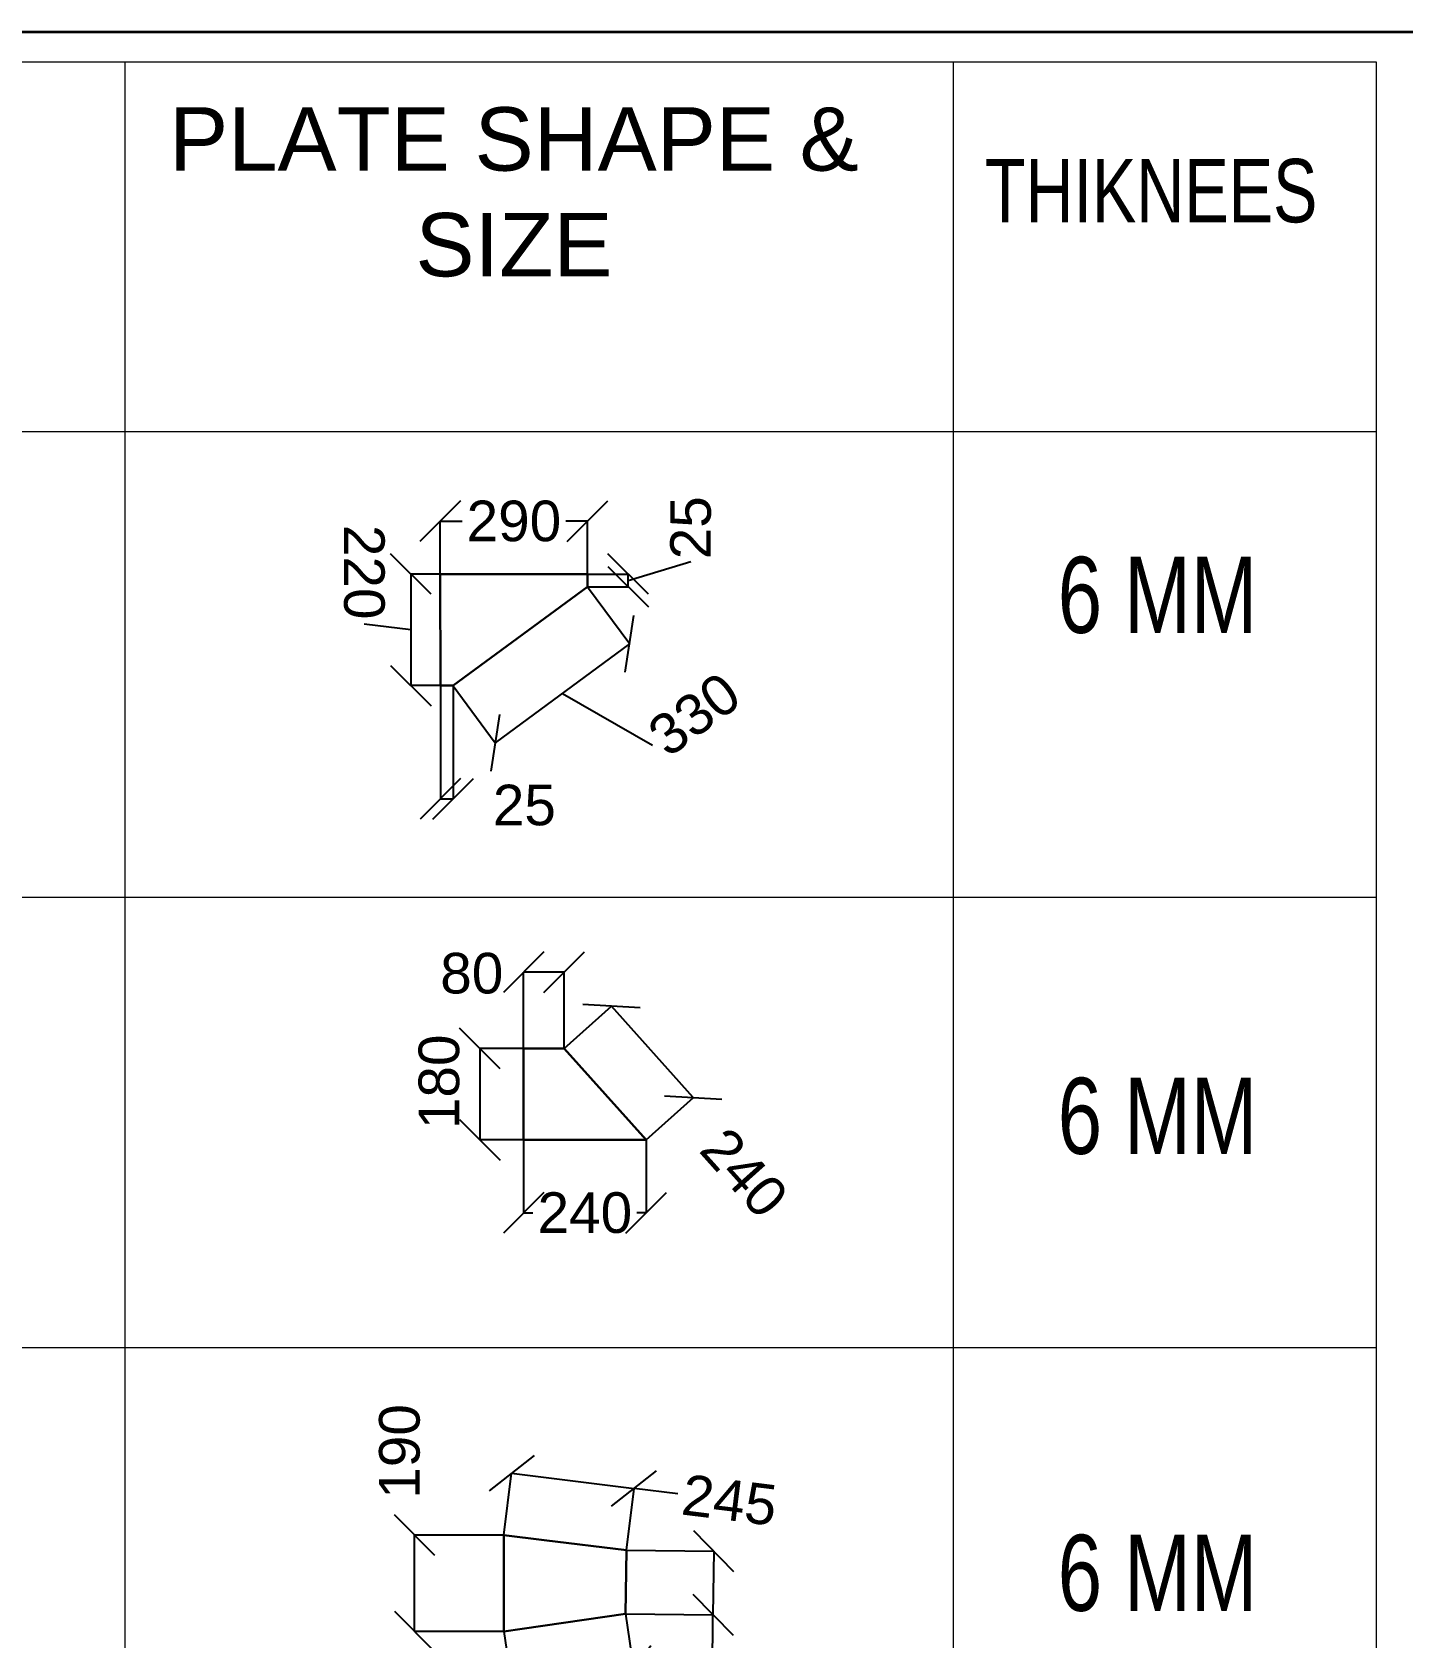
# Model space of a CAD drawing. Header units: inches. Extents: x 1789308 to 1948517, y 1504002 to 1708835.
# Drawn here: x 1877542 to 1884292, y 1667591 to 1675503 of the extents above; entities that cross this region are included whole.
import ezdxf

# ---------------------------------------------------------------- set-up
doc = ezdxf.new("R2010")
doc.units = ezdxf.units.IN
doc.header["$LTSCALE"] = 0.015
doc.header["$MEASUREMENT"] = 0
doc.header["$PDMODE"] = 34
doc.header["$PDSIZE"] = -0.1
for name, color, linetype in [('DIM - GRID - STR', 7, 'Continuous'), ('STR_Dimension_Pranav', 30, 'Continuous'), ('TITLE', 7, 'Continuous')]:
    doc.layers.add(name, color=color, linetype=linetype)
doc.layers.add('SECTION -  LINE - STR', color=3, linetype='Continuous', lineweight=20)
doc.styles.add('ARIAL NARROW', font='ARIALN.TTF')
doc.styles.add('PRADEEP - STR', font='swissel.ttf')
doc.dimstyles.new('GRID DIM', dxfattribs={"dimtxt": 350, "dimasz": 250, "dimexe": 0.1, "dimexo": 0.1, "dimgap": 0.09, "dimtad": 0, "dimdec": 0, "dimzin": 0, "dimdsep": 46, "dimtxsty": 'PRADEEP - STR', "dimblk": 'OBLIQUE', "dimcen": 0.09, "dimclrd": 73, "dimclre": 73, "dimclrt": 256, "dimadec": 0, "dimazin": 0, "dimtfac": 1, "dimtdec": 0, "dimtofl": 0, "dimtmove": 1, "dimatfit": 3, "dimfxl": 1.25, "dimtolj": 1, "dimtzin": 0, "dimlwd": -1, "dimlwe": -1, "dimarcsym": 2})

# ---------------------------------------------------------------- blocks, each defined once
blk = doc.blocks.new('_Oblique')
at = {"color": 0, "linetype": 'ByBlock', "lineweight": -2}
blk.add_line((-0.5, -0.5), (0.5, 0.5), dxfattribs=at)
blk = doc.blocks.new('*D476')
at = {"layer": 'Defpoints', "color": 0, "transparency": 16777216}
for p in [(2364559.9, 1167912.5), (2364303.8, 1167820.7), (2364544.8, 1167790.8)]:
    blk.add_point(p, dxfattribs=at)
at = {"layer": 'DIM - GRID - STR', "color": 73, "linetype": 'ByBlock', "transparency": 16777216}
for p, q in [((2364303.8, 1167820.8), (2364318.9, 1167942.5)), ((2364318.9, 1167942.4), (2364559.9, 1167912.5)), ((2364544.8, 1167790.9), (2364559.9, 1167912.6)), ((2364646.5, 1167901.8), (2364559.9, 1167912.5))]:
    blk.add_line(p, q, dxfattribs=at)
at = {"layer": 'DIM - GRID - STR', "color": 73, "transparency": 16777216, "xscale": 80, "yscale": 80, "zscale": 80}
for p, rotation in [((2364318.9, 1167942.4), 172.9424641323399), ((2364559.9, 1167912.5), 352.9424641323399)]:
    blk.add_blockref('_Oblique', p, dxfattribs=dict(at, rotation=rotation))
at = {"layer": 'DIM - GRID - STR', "transparency": 16777216, "insert": (2364748, 1167889.3), "char_height": 80, "attachment_point": 5, "rotation": 352.9425, "style": 'PRADEEP - STR'}
blk.add_mtext('\\A1;245', dxfattribs=at)
blk = doc.blocks.new('*D477')
at = {"layer": 'Defpoints', "color": 0, "transparency": 16777216}
for p in [(2364543.3, 1167665.6), (2364303.8, 1167630.6), (2364559.1, 1167557.8)]:
    blk.add_point(p, dxfattribs=at)
at = {"layer": 'DIM - GRID - STR', "color": 73, "linetype": 'ByBlock', "transparency": 16777216}
for p, q in [((2364543.4, 1167665.5), (2364559.1, 1167557.7)), ((2364303.8, 1167630.5), (2364319.6, 1167522.6)), ((2364559.1, 1167557.8), (2364540.5, 1167555)), ((2364319.6, 1167522.7), (2364338.2, 1167525.4))]:
    blk.add_line(p, q, dxfattribs=at)
at = {"layer": 'DIM - GRID - STR', "color": 73, "transparency": 16777216, "xscale": 80, "yscale": 80, "zscale": 80}
for p, rotation in [((2364559.1, 1167557.8), 8.327973137811313), ((2364319.6, 1167522.7), 188.3279731378113)]:
    blk.add_blockref('_Oblique', p, dxfattribs=dict(at, rotation=rotation))
at = {"layer": 'DIM - GRID - STR', "transparency": 16777216, "insert": (2364439.4, 1167540.2), "char_height": 80, "attachment_point": 5, "rotation": 8.328, "style": 'PRADEEP - STR'}
blk.add_mtext('\\A1;245', dxfattribs=at)
blk = doc.blocks.new('*D490')
at = {"layer": 'Defpoints', "color": 0, "transparency": 16777216}
for p in [(241, 160.3), (239.5, 35.1), (411.7, 33.1)]:
    blk.add_point(p, dxfattribs=at)
at = {"layer": 'DIM - GRID - STR', "color": 73, "linetype": 'ByBlock', "transparency": 16777216}
for p, q in [((241.1, 160.3), (413.3, 158.3)), ((413.2, 158.3), (411.7, 33.1)), ((239.6, 35.1), (411.8, 33.1)), ((410.4, -79.6), (411.7, 33.1))]:
    blk.add_line(p, q, dxfattribs=at)
at = {"layer": 'DIM - GRID - STR', "color": 73, "transparency": 16777216, "xscale": 80, "yscale": 80, "zscale": 80}
for p, rotation in [((413.2, 158.3), 89.33776980111875), ((411.7, 33.1), 269.3377698011188)]:
    blk.add_blockref('_Oblique', p, dxfattribs=dict(at, rotation=rotation))
at = {"layer": 'DIM - GRID - STR', "transparency": 16777216, "insert": (409.3, -178.9), "char_height": 80, "attachment_point": 5, "rotation": 89.3378, "style": 'PRADEEP - STR'}
blk.add_mtext('\\A1;125', dxfattribs=at)
blk = doc.blocks.new('*D491')
at = {"layer": 'Defpoints', "color": 0, "transparency": 16777216}
for p in [(-176, 190.1), (0, 190.1), (0, 0)]:
    blk.add_point(p, dxfattribs=at)
at = {"layer": 'DIM - GRID - STR', "color": 73, "linetype": 'ByBlock', "transparency": 16777216}
for p, q in [((-0.1, 190.1), (-176.1, 190.1)), ((-176, 0), (-176, 190.1)), ((-0.1, 0), (-176.1, 0))]:
    blk.add_line(p, q, dxfattribs=at)
at = {"layer": 'DIM - GRID - STR', "color": 73, "transparency": 16777216, "xscale": 80, "yscale": 80, "zscale": 80}
for p, rotation in [((-176, 190.1), 90), ((-176, 0), 270)]:
    blk.add_blockref('_Oblique', p, dxfattribs=dict(at, rotation=rotation))
at = {"layer": 'DIM - GRID - STR', "transparency": 16777216, "insert": (-205.6, 354.9), "char_height": 80, "attachment_point": 5, "rotation": 90, "style": 'PRADEEP - STR'}
blk.add_mtext('\\A1;190', dxfattribs=at)
blk = doc.blocks.new('*D519')
at = {"layer": 'Defpoints', "color": 0, "transparency": 16777216}
for p in [(2371166.1, 1160057.9), (2371073.1, 1159974.6), (2371234.4, 1159794.6)]:
    blk.add_point(p, dxfattribs=at)
at = {"layer": 'DIM - GRID - STR', "color": 73, "linetype": 'ByBlock', "transparency": 16777216}
for p, q in [((2371073.2, 1159974.7), (2371166.2, 1160057.9)), ((2371327.3, 1159877.9), (2371166.1, 1160057.9)), ((2371234.4, 1159794.7), (2371327.4, 1159877.9))]:
    blk.add_line(p, q, dxfattribs=at)
at = {"layer": 'DIM - GRID - STR', "color": 73, "transparency": 16777216, "xscale": 80, "yscale": 80, "zscale": 80}
for p, rotation in [((2371166.1, 1160057.9), 131.8475116344098), ((2371327.3, 1159877.9), 311.8475116344098)]:
    blk.add_blockref('_Oblique', p, dxfattribs=dict(at, rotation=rotation))
at = {"layer": 'DIM - GRID - STR', "transparency": 16777216, "insert": (2371427.6, 1159729.6), "char_height": 80, "attachment_point": 5, "rotation": 311.8475, "style": 'PRADEEP - STR'}
blk.add_mtext('\\A1;240', dxfattribs=at)
blk = doc.blocks.new('*D520')
at = {"layer": 'Defpoints', "color": 0, "transparency": 16777216}
for p in [(2370993.1, 1159794.6), (2371234.4, 1159794.6), (2370993.1, 1159650.6)]:
    blk.add_point(p, dxfattribs=at)
at = {"layer": 'DIM - GRID - STR', "color": 73, "linetype": 'ByBlock', "transparency": 16777216}
for p, q in [((2370993.1, 1159794.5), (2370993.1, 1159650.5)), ((2371234.4, 1159794.5), (2371234.4, 1159650.5)), ((2370993.1, 1159650.6), (2371011.5, 1159650.6)), ((2371234.4, 1159650.6), (2371216, 1159650.6))]:
    blk.add_line(p, q, dxfattribs=at)
at = {"layer": 'DIM - GRID - STR', "color": 73, "transparency": 16777216, "xscale": 80, "yscale": 80, "zscale": 80, "rotation": 180}
blk.add_blockref('_Oblique', (2370993.1, 1159650.6), dxfattribs=at)
at = {"layer": 'DIM - GRID - STR', "color": 73, "transparency": 16777216, "xscale": 80, "yscale": 80, "zscale": 80}
blk.add_blockref('_Oblique', (2371234.4, 1159650.6), dxfattribs=at)
at = {"layer": 'DIM - GRID - STR', "transparency": 16777216, "insert": (2371113.7, 1159650.6), "char_height": 80, "attachment_point": 5, "style": 'PRADEEP - STR'}
blk.add_mtext('\\A1;240', dxfattribs=at)
blk = doc.blocks.new('*D521')
at = {"layer": 'Defpoints', "color": 0, "transparency": 16777216}
for p in [(2370993.1, 1159974.6), (2370906.7, 1159794.6), (2370993.1, 1159794.6)]:
    blk.add_point(p, dxfattribs=at)
at = {"layer": 'DIM - GRID - STR', "color": 73, "linetype": 'ByBlock', "transparency": 16777216}
for p, q in [((2370993, 1159974.6), (2370906.6, 1159974.6)), ((2370906.7, 1159974.6), (2370906.7, 1159794.6)), ((2370993, 1159794.6), (2370906.6, 1159794.6))]:
    blk.add_line(p, q, dxfattribs=at)
at = {"layer": 'DIM - GRID - STR', "color": 73, "transparency": 16777216, "xscale": 80, "yscale": 80, "zscale": 80}
for p, rotation in [((2370906.7, 1159974.6), 90), ((2370906.7, 1159794.6), 270)]:
    blk.add_blockref('_Oblique', p, dxfattribs=dict(at, rotation=rotation))
at = {"layer": 'DIM - GRID - STR', "transparency": 16777216, "insert": (2370826.7, 1159908.9), "char_height": 80, "attachment_point": 5, "rotation": 90, "style": 'PRADEEP - STR'}
blk.add_mtext('\\A1;180', dxfattribs=at)
blk = doc.blocks.new('*D522')
at = {"layer": 'Defpoints', "color": 0, "transparency": 16777216}
for p in [(2370993.1, 1160124.8), (2370993.1, 1159974.6), (2371073.1, 1159974.6)]:
    blk.add_point(p, dxfattribs=at)
at = {"layer": 'DIM - GRID - STR', "color": 73, "linetype": 'ByBlock', "transparency": 16777216}
for p, q in [((2370993.1, 1159974.7), (2370993.1, 1160124.9)), ((2371073.1, 1160124.8), (2370993.1, 1160124.8)), ((2371073.1, 1159974.7), (2371073.1, 1160124.9))]:
    blk.add_line(p, q, dxfattribs=at)
at = {"layer": 'DIM - GRID - STR', "color": 73, "transparency": 16777216, "xscale": 80, "yscale": 80, "zscale": 80, "rotation": 180}
blk.add_blockref('_Oblique', (2370993.1, 1160124.8), dxfattribs=at)
at = {"layer": 'DIM - GRID - STR', "color": 73, "transparency": 16777216, "xscale": 80, "yscale": 80, "zscale": 80}
blk.add_blockref('_Oblique', (2371073.1, 1160124.8), dxfattribs=at)
at = {"layer": 'DIM - GRID - STR', "transparency": 16777216, "insert": (2370890.9, 1160122.5), "char_height": 80, "attachment_point": 5, "style": 'PRADEEP - STR'}
blk.add_mtext('\\A1;80', dxfattribs=at)
blk = doc.blocks.new('*D524')
at = {"layer": 'Defpoints', "color": 0, "transparency": 16777216}
for p in [(2370617.6, 1160061.4), (2370327.6, 1159957.3), (2370617.6, 1159957.3)]:
    blk.add_point(p, dxfattribs=at)
at = {"layer": 'DIM - GRID - STR', "color": 73, "linetype": 'ByBlock', "transparency": 16777216}
for p, q in [((2370327.6, 1159957.4), (2370327.6, 1160061.5)), ((2370327.6, 1160061.4), (2370370.4, 1160061.4)), ((2370617.6, 1160061.4), (2370574.8, 1160061.4)), ((2370617.6, 1159957.4), (2370617.6, 1160061.5))]:
    blk.add_line(p, q, dxfattribs=at)
at = {"layer": 'DIM - GRID - STR', "color": 73, "transparency": 16777216, "xscale": 80, "yscale": 80, "zscale": 80, "rotation": 180}
blk.add_blockref('_Oblique', (2370327.6, 1160061.4), dxfattribs=at)
at = {"layer": 'DIM - GRID - STR', "color": 73, "transparency": 16777216, "xscale": 80, "yscale": 80, "zscale": 80}
blk.add_blockref('_Oblique', (2370617.6, 1160061.4), dxfattribs=at)
at = {"layer": 'DIM - GRID - STR', "transparency": 16777216, "insert": (2370472.6, 1160061.4), "char_height": 80, "attachment_point": 5, "style": 'PRADEEP - STR'}
blk.add_mtext('\\A1;290', dxfattribs=at)
blk = doc.blocks.new('*D525')
at = {"layer": 'Defpoints', "color": 0, "transparency": 16777216}
for p in [(2370617.6, 1159957.3), (2370697.5, 1159957.3), (2370617.6, 1159932.3)]:
    blk.add_point(p, dxfattribs=at)
at = {"layer": 'DIM - GRID - STR', "color": 73, "linetype": 'ByBlock', "transparency": 16777216}
for p, q in [((2370697.5, 1159944.8), (2370821.1, 1159981.9)), ((2370821.1, 1159981.9), (2370821.1, 1159982)), ((2370617.7, 1159957.3), (2370697.6, 1159957.3)), ((2370697.5, 1159932.3), (2370697.5, 1159957.3)), ((2370617.7, 1159932.3), (2370697.6, 1159932.3))]:
    blk.add_line(p, q, dxfattribs=at)
at = {"layer": 'DIM - GRID - STR', "color": 73, "transparency": 16777216, "xscale": 80, "yscale": 80, "zscale": 80}
for p, rotation in [((2370697.5, 1159957.3), 90), ((2370697.5, 1159932.3), 270)]:
    blk.add_blockref('_Oblique', p, dxfattribs=dict(at, rotation=rotation))
at = {"layer": 'DIM - GRID - STR', "transparency": 16777216, "insert": (2370821.1, 1160048.4), "char_height": 80, "attachment_point": 5, "rotation": 90, "style": 'PRADEEP - STR'}
blk.add_mtext('\\A1;25', dxfattribs=at)
blk = doc.blocks.new('*D526')
at = {"layer": 'Defpoints', "color": 0, "transparency": 16777216}
for p in [(2370617.6, 1159932.3), (2370352.7, 1159737.3), (2370435.7, 1159624.6)]:
    blk.add_point(p, dxfattribs=at)
at = {"layer": 'DIM - GRID - STR', "color": 73, "linetype": 'ByBlock', "transparency": 16777216}
for p, q in [((2370617.7, 1159932.2), (2370700.7, 1159819.5)), ((2370700.6, 1159819.6), (2370435.7, 1159624.6)), ((2370352.8, 1159737.2), (2370435.8, 1159624.5)), ((2370568.1, 1159722.1), (2370745.6, 1159620)), ((2370745.6, 1159620), (2370745.7, 1159620.1))]:
    blk.add_line(p, q, dxfattribs=at)
at = {"layer": 'DIM - GRID - STR', "color": 73, "transparency": 16777216, "xscale": 80, "yscale": 80, "zscale": 80}
for p, rotation in [((2370700.6, 1159819.6), 36.35971710472071), ((2370435.7, 1159624.6), 216.3597171047207)]:
    blk.add_blockref('_Oblique', p, dxfattribs=dict(at, rotation=rotation))
at = {"layer": 'DIM - GRID - STR', "transparency": 16777216, "insert": (2370828, 1159680.7), "char_height": 80, "attachment_point": 5, "rotation": 36.3597, "style": 'PRADEEP - STR'}
blk.add_mtext('\\A1;330', dxfattribs=at)
blk = doc.blocks.new('*D527')
at = {"layer": 'Defpoints', "color": 0, "transparency": 16777216}
for p in [(2370327.6, 1159957.3), (2370269.7, 1159737.3), (2370327.7, 1159737.3)]:
    blk.add_point(p, dxfattribs=at)
at = {"layer": 'DIM - GRID - STR', "color": 73, "linetype": 'ByBlock', "transparency": 16777216}
for p, q in [((2370327.5, 1159957.3), (2370269.5, 1159957.3)), ((2370269.6, 1159957.3), (2370269.7, 1159737.3)), ((2370177.6, 1159858.5), (2370177.6, 1159858.7)), ((2370269.6, 1159847.3), (2370177.6, 1159858.5)), ((2370327.6, 1159737.3), (2370269.6, 1159737.3))]:
    blk.add_line(p, q, dxfattribs=at)
at = {"layer": 'DIM - GRID - STR', "color": 73, "transparency": 16777216, "xscale": 80, "yscale": 80, "zscale": 80}
for p, rotation in [((2370269.6, 1159957.3), 90.02875947250669), ((2370269.7, 1159737.3), 270.0287594725067)]:
    blk.add_blockref('_Oblique', p, dxfattribs=dict(at, rotation=rotation))
at = {"layer": 'DIM - GRID - STR', "transparency": 16777216, "insert": (2370177.5, 1159960.9), "char_height": 80, "attachment_point": 5, "rotation": 270.0288, "style": 'PRADEEP - STR'}
blk.add_mtext('\\A1;220', dxfattribs=at)
blk = doc.blocks.new('*D528')
at = {"layer": 'Defpoints', "color": 0, "transparency": 16777216}
for p in [(2370327.7, 1159737.3), (2370352.7, 1159737.3), (2370352.7, 1159514.1)]:
    blk.add_point(p, dxfattribs=at)
at = {"layer": 'DIM - GRID - STR', "color": 73, "linetype": 'ByBlock', "transparency": 16777216}
for p, q in [((2370327.7, 1159737.2), (2370327.7, 1159514)), ((2370352.7, 1159737.2), (2370352.7, 1159514)), ((2370327.7, 1159514.1), (2370352.7, 1159514.1))]:
    blk.add_line(p, q, dxfattribs=at)
at = {"layer": 'DIM - GRID - STR', "color": 73, "transparency": 16777216, "xscale": 80, "yscale": 80, "zscale": 80, "rotation": 180}
blk.add_blockref('_Oblique', (2370327.7, 1159514.1), dxfattribs=at)
at = {"layer": 'DIM - GRID - STR', "color": 73, "transparency": 16777216, "xscale": 80, "yscale": 80, "zscale": 80}
blk.add_blockref('_Oblique', (2370352.7, 1159514.1), dxfattribs=at)
at = {"layer": 'DIM - GRID - STR', "transparency": 16777216, "insert": (2370493.2, 1159501.5), "char_height": 80, "attachment_point": 5, "style": 'PRADEEP - STR'}
blk.add_mtext('\\A1;25', dxfattribs=at)
blk = doc.blocks.new('A$C05777CA7')
at = {"color": 3, "lineweight": 30}
blk.add_lwpolyline([(0, 0), (0, 190.1), (78.8, 180.1), (241, 160.3), (239.5, 35.1), (36, 5.3), (0, 0)], dxfattribs=at)
at = {"layer": 'DIM - GRID - STR'}
for base, p1, p2, angle, picture, middle in [((-176, 190.1), (0, 0), (0, 190.1), 90, '*D491', (-205.6, 354.9)), ((411.7, 33.1), (241, 160.3), (239.5, 35.1), 269.3378, '*D490', (433.4, -179.2))]:
    dim = blk.add_linear_dim(base=base, p1=p1, p2=p2, angle=angle, dimstyle='GRID DIM', override={"dimtxt": 80, "dimasz": 80, "dimfxl": 0}, dxfattribs=at)
    dim.commit()
    dim.dimension.update_dxf_attribs({"geometry": picture, "text_midpoint": middle, "dimtype": 129})
dim = blk.add_linear_dim(base=(256.1, 282), p1=(0, 190.1), p2=(241, 160.3), angle=352.9425, text='245', dimstyle='GRID DIM', override={"dimtxt": 80, "dimasz": 80, "dimfxl": 0}, dxfattribs=at)
dim.commit()
dim.dimension.update_dxf_attribs({"geometry": '*D476', "text_midpoint": (445.1, 266.2), "dimtype": 129, "insert": (-2364303.8, -1167630.6)})
dim = blk.add_aligned_dim(p1=(0, 0), p2=(239.5, 35.1), distance=-109, text='245', dimstyle='GRID DIM', override={"dimtxt": 80, "dimasz": 80, "dimfxl": 0}, dxfattribs=at)
dim.commit()
dim.dimension.update_dxf_attribs({"geometry": '*D477', "text_midpoint": (135.6, -90.4), "insert": (-2364303.8, -1167630.6)})
blk = doc.blocks.new('A$C7B450895')
at = {"color": 3, "lineweight": 30}
blk.add_lwpolyline([(241.2, 0), (0, 0), (0, 180), (80, 180), (241.2, 0)], dxfattribs=at)
at = {"layer": 'DIM - GRID - STR'}
dim = blk.add_linear_dim(base=(0, 330.2), p1=(80, 180), p2=(0, 180), angle=180, dimstyle='GRID DIM', override={"dimtxt": 80, "dimasz": 80, "dimfxl": 0}, dxfattribs=at)
dim.commit()
dim.dimension.update_dxf_attribs({"geometry": '*D522', "text_midpoint": (-102.3, 327.9), "dimtype": 129, "insert": (-2370993.1, -1159794.6)})
dim = blk.add_linear_dim(base=(172.9, 263.2), p1=(241.2, 0), p2=(80, 180), angle=131.8475, text='240', dimstyle='GRID DIM', override={"dimtxt": 80, "dimasz": 80, "dimfxl": 0}, dxfattribs=at)
dim.commit()
dim.dimension.update_dxf_attribs({"geometry": '*D519', "text_midpoint": (434.5, -65), "dimtype": 129, "insert": (-2370993.1, -1159794.6)})
dim = blk.add_aligned_dim(p1=(0, 180), p2=(0, 0), distance=-86.4, dimstyle='GRID DIM', override={"dimtxt": 80, "dimasz": 80, "dimfxl": 0}, dxfattribs=at)
dim.commit()
dim.dimension.update_dxf_attribs({"geometry": '*D521', "text_midpoint": (-166.4, 114.3), "insert": (-2370993.1, -1159794.6)})
dim = blk.add_aligned_dim(p1=(241.2, 0), p2=(0, 0), distance=144, text='240', dimstyle='GRID DIM', override={"dimtxt": 80, "dimasz": 80, "dimfxl": 0}, dxfattribs=at)
dim.commit()
dim.dimension.update_dxf_attribs({"geometry": '*D520', "text_midpoint": (120.6, -144), "insert": (-2370993.1, -1159794.6)})
blk = doc.blocks.new('A$C56E22E7F')
at = {"color": 3, "lineweight": 30}
blk.add_lwpolyline([(-25, 0), (-25.1, 220), (264.9, 220), (264.9, 195), (0, 0), (-25, 0)], dxfattribs=at)
at = {"layer": 'DIM - GRID - STR'}
dim = blk.add_linear_dim(base=(264.9, 324.1), p1=(-25.1, 220), p2=(264.9, 220), dimstyle='GRID DIM', override={"dimtxt": 80, "dimasz": 80, "dimfxl": 0}, dxfattribs=at)
dim.commit()
dim.dimension.update_dxf_attribs({"geometry": '*D524', "text_midpoint": (119.9, 324.1), "insert": (-2370352.7, -1159737.3)})
dim = blk.add_linear_dim(base=(344.8, 220), p1=(264.9, 195), p2=(264.9, 220), angle=90, dimstyle='GRID DIM', override={"dimtxt": 80, "dimasz": 80, "dimfxl": 0}, dxfattribs=at)
dim.commit()
dim.dimension.update_dxf_attribs({"geometry": '*D525', "text_midpoint": (468.3, 244.8), "insert": (-2370352.7, -1159737.3)})
dim = blk.add_linear_dim(base=(-83, 0), p1=(-25.1, 220), p2=(-25, 0), angle=270.0288, dimstyle='GRID DIM', override={"dimtxt": 80, "dimasz": 80, "dimfxl": 0}, dxfattribs=at)
dim.commit()
dim.dimension.update_dxf_attribs({"geometry": '*D527', "text_midpoint": (-175.1, 121.5), "dimtype": 129, "insert": (-2370352.7, -1159737.3)})
dim = blk.add_linear_dim(base=(83, -112.7), p1=(264.9, 195), p2=(0, 0), angle=216.3597, text='330', dimstyle='GRID DIM', override={"dimtxt": 80, "dimasz": 80, "dimfxl": 0}, dxfattribs=at)
dim.commit()
dim.dimension.update_dxf_attribs({"geometry": '*D526', "text_midpoint": (393.1, -117.1), "dimtype": 129, "insert": (-2370352.7, -1159737.3)})
dim = blk.add_linear_dim(base=(0, -223.2), p1=(-25, 0), p2=(0, 0), dimstyle='GRID DIM', override={"dimtxt": 80, "dimasz": 80, "dimfxl": 0}, dxfattribs=at)
dim.commit()
dim.dimension.update_dxf_attribs({"geometry": '*D528', "text_midpoint": (140.5, -235.8), "dimtype": 128, "insert": (-2370352.7, -1159737.3)})
blk = doc.blocks.new('A$C0FCD08BA')
at = {"layer": 'SECTION -  LINE - STR'}
for p, q in [((-7544.5, 0), (0, 0)), ((-4929.3, 0), (-4929.3, -16251.3)), ((-1666.7, 0), (-1666.7, -16251.3)), ((0, 0), (0, -16251.3)), ((-7544.5, -1457.7), (0, -1457.7)), ((-7544.5, -1457.7), (0, -1457.7)), ((-7544.5, -3293.2), (0, -3293.2)), ((-7544.5, -5067.9), (0, -5067.9))]:
    blk.add_line(p, q, dxfattribs=at)
at = {"layer": 'SECTION -  LINE - STR', "color": 1, "xscale": 2, "yscale": 2, "zscale": 2}
for name, p in [('A$C56E22E7F', (-3636.9, -2459)), ('A$C7B450895', (-3358.7, -4249.3)), ('A$C05777CA7', (-3436.1, -6187.5))]:
    blk.add_blockref(name, p, dxfattribs=at)
at = {"layer": 'STR_Dimension_Pranav', "color": 3, "char_height": 250, "width": 3380.599, "attachment_point": 2, "style": 'ARIAL NARROW'}
for s, insert in [('{\\f@Arial Unicode MS|b0|i0|c0|p34;PLATE SHAPE & SIZE}', (-3397, -179.1)), ('{\\fArial|b0|i0|c0|p34;\\W0.75;THIKNEES}', (-886.5, -382.8))]:
    blk.add_mtext(s, dxfattribs=dict(at, insert=insert))
at = {"layer": 'STR_Dimension_Pranav', "color": 6, "char_height": 300, "width": 1376.383, "attachment_point": 2, "style": 'ARIAL NARROW'}
for insert in [(-861.7, -1951.1), (-861.7, -4004.7), (-861.7, -5806.1)]:
    blk.add_mtext('{\\fArial|b0|i0|c0|p34;\\W0.75;6 MM}', dxfattribs=dict(at, insert=insert))

msp = doc.modelspace()

# ---------------------------------------------------------------- linework, layer by layer
msp.add_lwpolyline([(1825729.7, 1675502.6), (1926796.4, 1675502.6), (1926796.4, 1604118.9), (1825729.7, 1604118.9)], close=True)
at = {"layer": 'TITLE', "color": 125, "lineweight": 35}
msp.add_lwpolyline([(1825729.7, 1604119), (1926796.4, 1604118.9), (1926796.5, 1675502.6), (1825729.7, 1675502.6)], close=True, dxfattribs=at)

# ---------------------------------------------------------------- block references
at = {"layer": 'SECTION -  LINE - STR', "color": 1, "xscale": 1.25, "yscale": 1.25, "zscale": 1.25}
msp.add_blockref('A$C0FCD08BA', (1884160.4, 1675356.3), dxfattribs=at)

doc.saveas('drawing.dxf')
